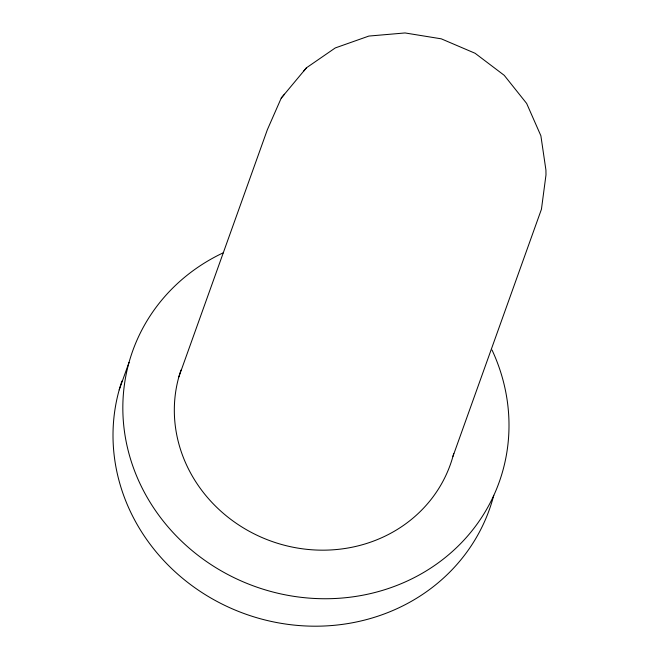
<?xml version="1.0" encoding="UTF-8"?>
<svg xmlns="http://www.w3.org/2000/svg" width="659" height="659" viewBox="0 0 659 659"><rect width="100%" height="100%" fill="white"/><g stroke="black" fill="none" stroke-linecap="round" stroke-linejoin="round"><path stroke-width="0.99" d="M119.205 389.856L129.04 362.392M178.869 376.849L267.356 129.724L281.245 98.076L306.476 67.786L335.266 47.942L368.883 36.064L405.038 32.95L441.258 38.823L475.09 53.272L504.217 75.315L526.656 103.455L540.882 135.779L545.924 170.063L545.99 174.874L541.443 209.232L452.964 456.358M281.245 98.076L284.482 94.229M303.519 71.296L306.476 67.786M493.756 495.321A194.644 180.467 19.7 0 1 254.358 616.997A194.644 180.467 19.7 0 1 121.923 381.075M492.042 350.028A194.644 180.467 19.7 0 1 399.502 584.385A194.644 180.467 19.7 0 1 144.049 491.738A194.644 180.467 19.7 0 1 223.566 252.661M453.738 453.425A142.739 132.344 19.7 0 1 278.205 543.494A142.739 132.344 19.7 0 1 180.978 370.078"/></g></svg>
